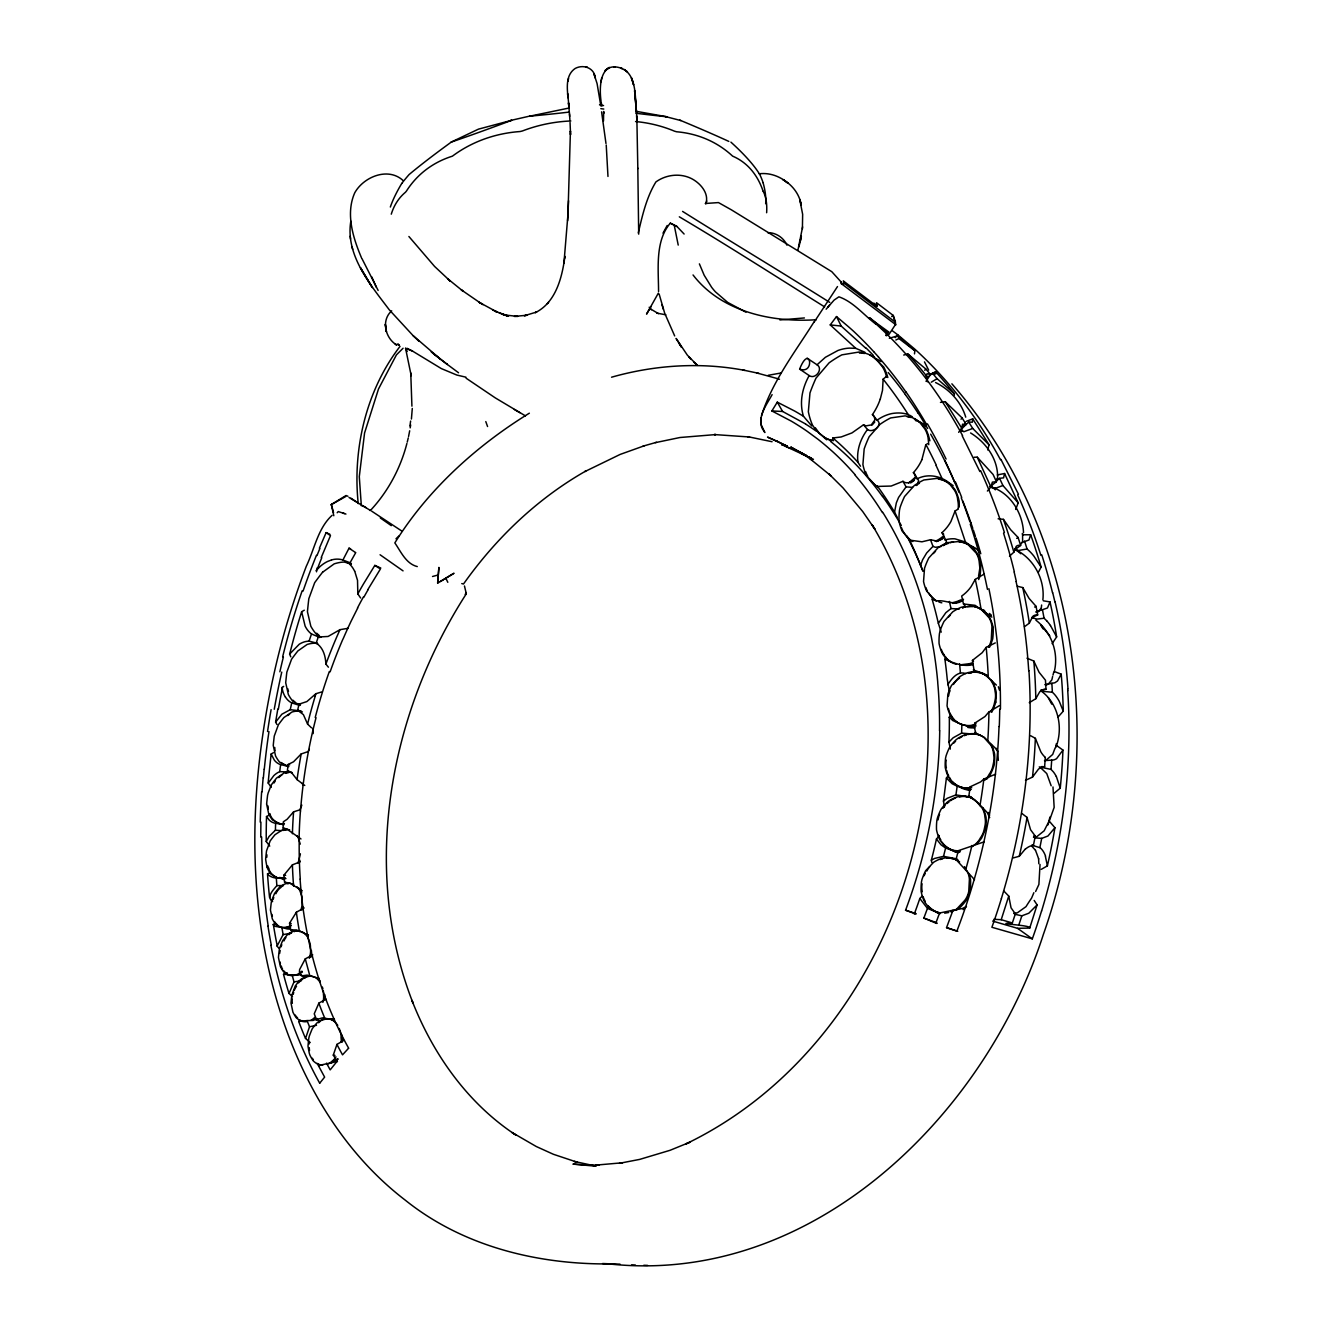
<?xml version="1.0" encoding="UTF-8"?>
<svg xmlns="http://www.w3.org/2000/svg" width="1332" height="1332" viewBox="0 0 1332 1332"><rect width="100%" height="100%" fill="white"/><g stroke="black" fill="none" stroke-linecap="round" stroke-linejoin="round"><path stroke-width="1.5" d="M260.739 837.095L260.905 822.027M603.679 112.388L603.696 113.353L603.662 111.422L603.496 121.062M333.549 512.654L331.335 504.528L346.037 495.521L347.935 496.237M299.067 839.493L299.084 838.91A398.618 303.646 -73.2 0 1 300.366 811.887M999.433 705.61L988.71 712.154L984.981 716.533L974.891 723.076C972.443 726.123 977.372 734.282 975.074 733.466L972.227 734.148L977.205 734.232L975.074 733.466M950.399 715.351L949.333 717.165L952.78 720.562L961.871 724.458L961.621 733.116L972.976 734.065M761.121 417.482L761.205 424.741L764.868 432.55L762.087 428.255M997.268 474.941L1004.561 473.509L1003.595 477.855L999.583 478.321L996.686 480.269M269.747 846.12L266.25 841.508L269.064 836.479L275.408 830.236L275.607 823.259A26.79 17.016 -72.5 0 1 269.43 820.312L266.483 816.549L270.329 814.535M300.982 838.96L286.613 828.904L283.117 828.104L283.316 821.794L287.079 819.313L293.589 811.837L299.6 809.923A20.446 20.33 65.2 0 0 301.815 805.077M1040.042 864.468L1038.893 884.465L1035.613 891.524M570.496 133.45L570.529 134.632L570.429 131.036L567.981 214.136L563.936 263.303M568.548 200.732L567.632 220.779M432.534 576.49L438.295 574.941L438.894 567.399L437.662 583.116L454.012 573.243L440.392 581.468M411.921 406.16L410.755 372.96L411.105 375.791M360.622 597.985L357.825 593.905L357.525 580.369L354.712 571.195M412.287 408.441L411.421 419.014M437.662 583.116L438.128 575.124M1025.474 780.319L1032.5 777.105L1038.411 769.213A36.63 17.399 -89.5 0 1 1042.09 767.165L1044.621 766.782L1045.304 757.458M1056.326 776.556A36.647 17.716 -89.6 0 0 1053.296 771.811L1051.031 769.397L1051.714 760.122A35.331 16.683 86.6 0 0 1056.592 758.641L1062.953 750.099L1056.726 745.62M293.589 811.837L293.523 812.67A408.291 311.139 -73.1 0 0 292.407 833.732M814.068 321.861C795.054 352.114 772.443 381.218 761.521 415.551M594.039 74.176L595.337 78.022C594.355 67.782 583.366 64.103 575.258 68.415C562.87 76.723 568.581 95.305 568.98 107.925L568.464 102.814L569.264 111.289M263.37 777.838L264.169 769.23M802.597 226.873L797.901 250.25M324.792 994.638L324.359 999M802.397 229.004L802.647 214.319L799.733 199.417L801.315 205.245C799.566 194.339 792.423 184.948 782.9 179.554L787.978 183.2C780.102 176.373 769.779 172.511 759.307 173.776M341.974 1042.373L342.391 1037.911A17.216 1.632 81.1 0 0 341.891 1034.964M311.522 950.798L310.822 957.375M987.395 491.042L990.891 486.946L992.373 482.134L996.419 481.701L993.089 474.475L977.238 457.176L974.158 457.259M914.501 353.879L914.834 350.716L897.801 335.764L889.343 338.261M948.467 775.241L946.403 778.088L943.472 801.115L944.455 807.009M302.714 906.509L302.331 909.673M1054.178 672.094C1059.073 652.847 1051.481 632.25 1035.88 620.163M273.426 752.697L271.145 754.029L269.597 768.348A601.947 476.456 -70.7 0 0 268.148 783.083M636.413 110.772C634.765 95.954 637.196 71.029 617.798 67.249C599.6 63.437 599.233 88.278 601.015 100.799M271.179 787.362L268.281 783.083L273.776 775.674A27.389 17.965 -78.4 0 1 279.72 771.661L280.619 764.585A28.388 18.182 -71.1 0 1 274.409 760.272L271.145 754.029M308.025 751.614L301.149 753.979L293.556 761.771L288.162 764.468L287.346 770.845L290.959 772.061L279.72 771.644M564.668 258.241L564.918 256.343C562.171 277.272 555.96 302.497 535.264 312.687L536.58 312.038L524.325 315.751L527.006 315.234L514.468 316.4L517.615 316.383L503.263 314.835L508.558 316.034L499.234 313.02M350.832 221.145C345.155 255.128 370.463 284.782 389.244 309.757L413.07 335.614L440.459 359.124M409.94 425.957L410.622 421.062M989.693 817.598L987.212 812.537L977.688 802.53L968.847 796.17L970.129 786.829L980.568 781.934L983.965 778.987L995.553 774.192M943.472 801.115L947.169 798.318L955.943 794.904L957.159 786.213L952.18 783.749L946.403 778.088M705.777 203.879C709.59 193.173 699.8 182.501 690.742 178.238C679.586 172.96 665.8 174.758 655.91 181.935C646.47 197.336 642.357 215.534 638.278 232.983M880.252 399.101A47.586 35.964 -56.2 0 1 875.49 409.673A47.885 36.364 -56.1 0 1 872.427 414.618L874.308 416.416L874.891 419.98L871.245 424.958L865.95 425.874L863.502 424.791L851.964 432.917L841.191 436.963L832.916 437.978L832.383 440.293M897.235 517.332L894.555 512.087L896.336 502.88L898.567 497.469L906.076 486.863L902.963 481.318L891.175 486.047L876.706 486.446M1022.626 534.781L1030.668 534.765L1028.97 539.993L1021.444 542.723M410.189 427.872L410.672 424.941M276.956 724.491L275.607 722.127L277.805 709.057M568.548 78.372L568.098 81.102M601.698 78.005L600.982 81.851M305.544 1038.394L309.524 1026.772L307.043 1020.595L298.684 1021.444A487.912 375.574 -72.1 0 0 305.511 1038.427L310.239 1042.573M409.69 430.769L408.558 436.48M331.335 504.528L333.816 515.75M1025.124 849.366A36.647 17.965 -79 0 1 1033.416 845.42L1035.264 836.08L1030.552 829.703L1027.022 817.398L1021.894 813.469M1048.883 820.728L1054.927 827.705L1047.968 835.997L1041.707 838.377L1039.859 847.668L1032.966 845.52M800.316 241.192L801.365 236.064L800.432 240.559M1050.016 816.966L1048.517 822.294A27.423 1.415 -60.7 0 0 1044.171 830.802L1036.779 836.696A27.606 9.374 -43 0 1 1033.482 837.229M985.58 828.304L985.647 827.971A20.596 6.31 -84.6 0 0 986.063 817.365A20.646 7.709 79.7 0 0 982.8 807.775L982.65 807.508M954.095 395.404L954.428 393.839A563.469 428.738 -73.7 0 0 935.514 371.628L929.736 375.058M938.094 819.879L938.161 819.563A20.446 20.296 -48 0 1 939.526 814.385M995.787 702.114L995.72 702.43A20.396 5.511 -67.7 0 1 991.724 712.304M948.584 696.02L948.65 695.704A20.246 20.097 -56.9 0 1 949.999 690.592M978.554 576.257L979.853 568.098L979.286 562.67A25.375 21.612 13.3 0 0 976.206 553.146L967.981 544.505A25.391 14.802 -11 0 0 959.306 541.458L947.035 542.707A25.275 8.791 -37.6 0 0 937.961 547.802L928.737 558.041A25.125 6.993 -66.9 0 0 924.525 568.281L923.542 581.551A25.042 10.44 84 0 0 926.672 591.092L934.481 599.733A25.108 17.183 57.2 0 0 936.662 600.965C945.121 599.267 957.192 607.342 963.519 599.25M926.206 381.202L930.435 374.475L925.79 368.981L907.891 354.012L903.712 355.045M1009.489 556.21L1013.868 552.181L1016.233 546.386A35.564 12.254 64 0 1 1018.647 545.304L1020.645 545.437L1018.098 537.479L1010.605 529.67L1003.412 519.347L998.118 518.814M275.607 722.127L281.868 714.218L290.226 709.69L291.741 702.88A32.251 20.829 -69.8 0 1 285.448 697.086M311.522 727.855L307.575 724.075L303.396 714.635L297.652 710.206L299.017 704.162L306.86 701.581L315.9 693.706L321.545 692.007M1055.81 746.186L1056.393 743.639M337.179 512.753L338.261 511.571L345.937 514.085M706.376 202.514L706.726 200.982M343.806 1040.392L336.946 1044.405L333.283 1055.144L337.446 1061.637M407.259 442.074L408.258 437.895M1055.81 747.518C1063.419 728.321 1058.557 704.045 1041.707 691.425M1052.63 676.523L1051.83 679.919L1048.634 683.699M307.575 724.075L309.524 716.333A429.587 329.22 -73.1 0 1 315.234 696.087M309.324 958.274L309.807 956.293A17.849 17.349 -42.2 0 0 310.406 948.434A17.749 16.3 -22 0 0 309.274 941.191L308.658 939.526A17.782 14.202 -20.4 0 0 305.145 934.182A17.732 11.272 -25.4 0 0 301.931 931.701M939.11 835.863L936.463 839.027L941.025 844.804L945.603 848.051L943.522 856.343L934.564 858.441L931.351 860.222L931.784 862.437M984.215 841.824L958.274 850.698L956.043 859.59L974.524 879.653M300.915 910.272L301.398 908.324A17.649 17.133 -37.5 0 0 301.981 900.582A17.566 15.984 -20.1 0 0 300.882 893.472L300.283 891.857A17.599 13.836 -19.5 0 0 296.803 886.662M684.115 234.032L676.956 226.49L670.312 223.16C654.878 241.042 658.524 269.047 658.557 291.575M798.884 246.853L800.149 241.808M880.286 399.101L882.5 390.326L883.133 379.154L886.579 376.307M1052.996 675.074L1053.745 672.177M406.909 443.439C400.466 468.381 387.878 491.891 370.213 510.672M946.053 657.375L944.904 659.223A407.392 311.988 -72.9 0 1 947.218 679.17L949.4 691.708M987.678 449.933L989.06 444.838L972.71 418.814L966.433 421.295M1043.306 600.799L1050.032 601.931L1047.452 607.991L1035.697 611.987M305.078 978.004C303.446 975.324 298.251 975.424 299.617 969.563L305.278 958.857L312.737 954.878M893.372 315.584L895.504 322.311L844.405 283.483L843.306 280.919L876.423 305.944L877.239 306.343L876.556 302.747L892.989 315.268L895.903 324.792L841.291 283.649L841.008 281.651M944.022 536.213L942.34 539.094L937.395 541.142L930.519 539.76L921.927 541.808L909.373 540.076M957.858 509.307L955.094 510.939L950.915 521.545A34.765 27.855 -54.7 0 1 941.99 532.65L946.403 541.358L946.07 543.489L943.489 545.487M315.185 696.087L315.9 693.706M1003.662 890.858L1008.74 896.07L1001.214 919.696L993.822 919.296M1034.165 900.432L1037.095 904.911L1029.719 928.071L1017.548 928.321L992.656 921.078M1041.557 910.938L1041.091 912.437A487.329 379.47 -73 0 1 1032.317 938.86L991.89 927.272A499.3 382.284 -72.9 0 0 1000.931 900.116L1001.414 898.567M304.295 610.206L301.648 611.738L298.668 621.378A592.956 468.331 -70.4 0 0 289.66 654.129M326.024 999.2L318.864 1003.146L314.235 1013.818L316.55 1019.596L320.429 1021.361M1029.719 928.071C1031.801 924.808 990.342 923.759 1012.337 922.959L1015.35 913.869L1011.055 907.825L1008.74 896.07M1018.847 924.874L1021.86 915.817L1028.82 913.219L1037.095 904.911M290.792 656.826L289.593 654.112L299.284 644.205A33.05 21.612 -74.5 0 1 307.426 641.258L309.057 641.142L311.505 633.999A40.243 26.307 -68.3 0 1 305.111 626.073L301.648 611.738M1024.458 626.739L1029.336 623.126L1032.75 616.45A36.014 14.302 71.8 0 1 1035.53 615.018L1037.678 614.934L1036.063 606.36L1029.07 598.401L1022.776 587.578L1017.398 586.247M328.405 667.199L325.874 664.052C325.557 656.243 323.21 647.519 316.167 643.106L318.265 637.012L328.088 636.463L339.976 629.67L348.168 628.288M1033.865 892.706L1031.617 898.051A27.522 2.198 -53.9 0 0 1026.006 906.642L1017.515 912.703A27.689 7.892 -34.3 0 1 1013.985 913.302M303.03 591.108L305.577 583.899A605.777 480.852 -70.6 0 1 316.45 555.311M966.466 906.443L962.37 908.541L952.996 910.206L946.553 927.655L956.876 931.101A494.538 375.291 -72.8 0 0 999.033 726.539M922.726 570.596L920.562 565.334L922.593 559.79L926.672 552.963L932.983 546.353L930.519 539.76M952.996 910.206L939.576 913.019L935.83 923.126L923.875 918.064L927.455 908.391L919.829 898.517L922.044 896.203M1047.868 824.974L1054.161 807.375L1052.979 786.962M294.322 931.701L290.692 929.836L289.543 923.193L296.387 912.22L304.146 907.941M1015.683 509.44L1018.181 502.863L1004.561 473.509M316.517 571.811L317.066 568.015M298.984 862.603L299.866 860.372M1055.344 671.894L1061.204 674.192L1057.525 680.968L1054.894 682.75L1044.821 684.681M272.627 901.664C265.801 897.035 273.46 889.743 276.856 885.647L276.307 877.888C273.759 878.537 264.469 874.258 269.364 872.943M331.318 505.028L332.234 503.646M321.245 557.492L330.469 535.647L326.14 532.6L319.38 548.235M921.894 459.64L925.757 444.871L927.405 443.723M339.976 629.67L336.763 636.912A408.857 311.555 -73 0 0 325.907 664.069M984.048 574.092L975.24 579.437L971.045 586.763A32.967 27.09 -54.8 0 1 961.687 596.07L963.486 603.979L965.084 605.194L962.853 607.875M1029.27 702.697L1035.813 698.684L1039.459 692.257A36.114 15.951 81.3 0 1 1041.457 690.509A36.38 16.117 80.4 0 1 1045.986 689.277L1045.47 680.219L1039.06 672.227L1033.832 661.055L1026.955 658.175M331.485 559.94A41.275 27.106 -72.5 0 1 341.342 559.573L342.907 560.006L349.034 548.185L350.549 548.767M288.162 883.765L284.548 882.15L284.032 875.007L292.424 864.851L300.283 861.754M357.709 608.058L351.032 621.361A397.103 301.831 -73 0 0 343.456 638.095L342.524 640.009A397.569 302.997 -73 0 0 330.12 671.844M941.208 632.151L938.361 623.326L945.853 612.67L951.015 608.574L949.416 601.431M886.563 335.797L888.611 331.884L869.197 317.882M337.612 1058.907L335.348 1061.954L337.978 1058.94L333.916 1062.253L318.365 1065.533L324.625 1077.122L319.713 1083.182M1038.527 571.977L1041.124 567.099A585.864 444.472 -74.3 0 0 1030.668 534.781M658.308 293.207L646.553 314.119L650.998 306.61M799.633 369.097C815.517 374.975 810.106 342.624 799.633 369.097L809.19 375.574C802.297 387.779 799.117 402.697 803.496 416.333L811.771 425.957M355.761 552.564L349.417 563.886L350.849 564.385M885.713 335.464L887.095 332.9L886.429 331.701L888.611 331.884M663.003 233.183L667.215 225.458M357.825 593.905L358.258 593.106A400.849 304.712 -73 0 1 363.403 584.065L374.825 565.401L380.819 568.048M307.742 752.18L309.357 749.35M367.699 589.843L380.403 568.997L374.825 565.401M854.828 474.392A398.801 304.845 -72.9 0 0 832.333 451.365L830.835 450.066A398.618 304.928 -72.6 0 0 817.898 439.194L806.976 431.168A388.012 296.903 -72.6 0 0 797.685 425.041A370.562 283.866 -72.2 0 0 791.175 421.079L771.877 410.955L777.289 402.147L794.738 411.089A404.462 309.524 -72.7 0 1 802.796 415.884L803.496 416.333M529.353 413.186C476.157 445.904 427.572 490.01 394.838 542.907C400.882 551.598 405.96 563.769 417.282 566.583M772.11 394.638C766.749 404.562 758.025 415.467 761.721 427.372M1052.13 643.672L1056.642 636.896A522.71 402.447 -73.3 0 0 1051.897 610.639L1050.032 601.931M837.495 286.563L814.318 321.878M995.304 642.906L986.13 647.402L982.2 652.697L972.41 660.406L974.391 672.027M863.502 424.791L867.498 429.503C860.405 438.777 856.376 450.616 857.974 462.321L860.489 466.217M895.487 324.525L889.01 334.399M287.146 972.76L283.583 974.241L292.141 975.091L294.022 981.884L289.061 993.406L292.507 996.752M926.04 377.739L927.022 373.726L930.435 374.475M947.718 684.748C951.631 678.604 957.741 670.595 965.733 673.576M1041.291 608.125L1038.061 611.921M958.657 432.317L961.687 428.105L962.57 424.192L966.183 424.425L968.73 422.061L972.377 422.211L972.71 418.814M1013.286 857.908L1019.263 856.276L1025.124 849.25M864.884 352.231L855.777 348.335L830.236 324.908L836.496 316.566L848.334 326.623A533.349 399.3 -72.1 0 1 853.579 331.268A572.627 425.224 -73.9 0 1 873.675 351.631M400.033 346.37C366.267 390.209 352.431 448.934 358.241 503.629M924.774 370.296L925.79 368.981M326.523 1063.136L330.186 1069.879L336.83 1061.621M826.14 309.207L834.098 300.1L838.894 296.82C853.246 301.765 863.519 314.752 875.524 323.876M275.091 923.609L273.11 924.541L275.574 926.439L281.885 927.438L283.117 934.598L277.039 946.186L279.021 948.284M827.788 307.159L829.57 305.011M872.06 425.108L874.774 421.994M1057.874 717.265L1063.269 711.171A500.466 387.479 -73 0 0 1061.204 674.192M895.271 337.629L897.785 334.815L914.801 349.134A566.017 430.819 -74 0 1 1000.515 459.773M395.987 538.777L398.834 536.08M391.708 310.856C380.919 320.229 385.198 338.145 396.636 344.971L395.188 343.906L396.736 345.055M935.53 371.628L935.763 373.992L932.433 373.21L927.438 377.622M949.25 717.249L949.333 717.165A417.948 319.18 -73 0 1 948.95 742.024L950.332 749.083M348.518 1048.317L342.524 1054.844A427.639 327.406 -72.9 0 1 336.929 1044.405M807.075 358.158L817.049 364.785L825.407 357.276L837.978 350.466A46.67 37.08 -57.7 0 1 849.317 348.118L855.777 348.335M948.967 742.024L953.163 737.778L961.621 733.116M891.674 316.616L892.989 315.268M961.021 419.197L962.17 417.998L945.254 401.748L940.459 402.364M316.05 570.645L320.063 566.55A39.344 25.907 -72.9 0 1 327.539 561.488L331.485 559.973M1020.712 544.355L1022.71 541.508A26.324 1.332 -85.9 0 1 1022.61 535.68M403.08 348.235L396.42 354.878L378.504 388.977L364.568 432.983L359.29 476.64L361.338 505.81M957.974 859.856L956.043 859.59M322.577 572.244L334.249 563.819A31.169 10.989 -30.2 0 1 344.255 562.071L351.382 563.869M916.166 476.49L911.088 480.952A30.053 28.222 33.9 0 1 908.607 482.967M301.914 971.161L300.616 972.293A17.483 13.52 41.7 0 1 295.071 975.124A17.516 10.473 49.1 0 1 289.677 975.324L288.345 974.941A17.466 7.193 58.4 0 1 283.583 971.777A17.532 4.296 69.6 0 1 280.336 966.433L278.455 957.542A17.616 1.132 -83.5 0 1 279.27 949.816L279.753 947.851A17.649 1.315 -69.2 0 1 282.6 940.742A17.749 2.714 -55.7 0 1 287.063 935.097L288.345 933.965A17.716 5.078 -43.6 0 1 293.606 931.051A17.782 8.109 -33.5 0 1 299.2 930.802L300.549 931.168M315.95 1019.929L317.515 1018.58L313.07 1020.462L307.043 1020.595M914.035 480.552L913.685 480.852A28.738 7.726 -36.6 0 1 910.588 482.933M954.428 393.839L937.079 378.671L931.301 382.201M314.868 1017.382L313.536 1018.497A17.682 13.57 40.8 0 1 310.989 1020.262M315.517 1018.081L315.351 1018.231A17.15 4.779 -42.2 0 1 312.104 1020.212M318.614 1022.76L318.781 1022.61A16.983 12.837 35.4 0 1 320.046 1021.478M1054.261 793.156L1060.239 788.178A506.576 391.575 -73 0 0 1062.953 750.099M963.136 909.589L965.75 907.442M790.575 448.418L781.534 444.605L787.229 446.22L776.456 440.842M917.015 484.815L916.133 485.531A25.225 23.243 22 0 1 919.463 483.233M959.639 677.955L959.406 678.154A20.446 19.464 -5.4 0 0 953.429 684.465M962.17 417.998L966.183 424.425L961.937 428.638L962.02 431.402M332.101 515.317C317.849 528.305 314.452 549.3 306.31 566.25C298.551 586.629 291.641 607.309 285.597 628.238C273.543 670.279 265.051 713.303 259.89 756.726C249.783 841.508 254.012 928.854 279.87 1010.588C302.863 1083.649 343.773 1153.079 405.228 1200.132C463.17 1246.652 538.394 1264.851 611.604 1263.902L602.597 1263.519M972.41 846.536L974.291 845.087A21.895 20.713 6.2 0 0 980.402 837.878A21.778 21.678 -3.5 0 0 984.298 828.987L984.814 826.556A21.895 21.029 40.5 0 0 984.914 816.966A21.961 19.597 20.3 0 0 982.25 808.258L975.107 800.016A21.828 14.569 -10 0 0 967.581 796.653L965.45 796.286A21.678 11.738 -24 0 0 956.925 796.952A21.645 9.341 -38.4 0 0 949.033 800.815L947.185 802.264A21.528 7.592 -53.3 0 0 941.025 809.34A21.562 6.926 -68.6 0 0 937.362 818.164L936.846 820.562A21.528 7.276 -84 0 0 936.529 829.953A21.662 8.725 81 0 0 939.26 838.644L940.375 840.642A21.695 10.939 66.5 0 0 946.07 846.902A21.845 13.72 52.6 0 0 953.712 850.465L960.189 851.048M917.665 483.599L918.63 480.486L913.402 472.66A39.061 30.553 -55.2 0 0 921.927 459.64M291.458 933.099L283.117 934.598M989.06 444.838L972.726 428.454L963.719 431.784M872.41 414.602L877.122 420.146L879.453 418.598A40.01 32.634 -57.4 0 1 891.807 413.569C898.734 412.387 906.409 412.704 912.37 416.833M1016.716 538.378L1018.098 537.479M1041.241 869.363L1047.385 865.867A498.201 385.997 -73 0 0 1054.927 827.705M996.419 481.701L991.824 485.298L991.741 487.712L996.353 487.945L1002.913 485.514L1018.181 502.863M963.186 426.074L966.083 424.259M283.683 686.38L281.951 687.462L282.834 691.358A33.017 21.345 -69.5 0 0 285.414 697.119M976.023 725.99L970.678 726.972L961.871 724.458M331.535 504.495L345.721 496.52M972.926 664.568C963.735 667.232 953.262 662.92 944.904 659.223M316.55 1019.596L322.394 1017.881L334.166 1019.729M316.55 1025.274L309.524 1026.772M1034.614 607.059L1036.063 606.36M895.837 340.01L898.933 338.544L914.834 350.716M1020.645 545.437L1015.017 549.617A26.906 3.463 27.1 0 1 1016.649 550.183C1034.281 559.523 1045.054 579.92 1042.873 599.783M1046.419 759.889L1052.696 754.428A27.256 0.966 -67.4 0 1 1055.194 747.785M916.949 478.937C928.221 472.977 941.924 476.09 951.131 484.415M465.118 594.288L466.317 593.789L464.468 585.98M1046.536 684.864L1047.768 684.365M301.165 980.785L294.022 981.884M282.634 830.469L286.88 829.303L283.117 828.104M1041.124 567.099L1033.932 556.16A35.564 12.537 63.7 0 0 1029.786 551.481L1027.072 549L1017.232 550.699L1015.001 548.801M302.098 1020.612L298.684 1021.444M644.255 445.787L620.096 454.445L584.948 471.528L585.78 471.045C537.079 498.717 495.82 538.411 463.519 583.982L461.771 583.582M301.398 975.906L307.143 975.124L319.114 978.371M941.025 546.553L935.397 547.302L932.983 546.353M1037.678 614.934L1031.767 617.698L1037.012 619.097L1044.072 618.231L1046.636 620.695M643.073 446.12L656.51 442.307M1018.048 550.482L1016.516 550.432M952.297 602.78L955.394 601.931A25.308 23.243 26.2 0 0 960.439 599.999M511.638 120.313L478.471 129.137L451.448 141.975A148.351 12.354 -33.6 0 0 409.09 174.559A158.491 36.896 -34.4 0 0 401.781 183.416M912.503 487.395L906.076 486.863M611.555 377.206C654.728 364.951 700.715 361.921 744.888 370.413M300.832 974.791L292.141 975.091M655.294 442.657L679.969 437.512L715.8 434.565L714.218 434.548L749.566 436.996L747.835 436.68L772.077 441.725M528.971 116.35L569.247 107.992M781.018 372.993L768.164 375.308M841.791 284.016L844.405 283.483M298.634 710.672L290.226 709.69M959.306 609.024L951.015 608.574M1040.792 690.076L1045.986 689.277M841.291 283.649L844.005 283.133M283.316 885.53L276.856 885.647M410.922 374.325L405.561 348.301L412.52 351.082L441.358 368.598L456.809 375.041L465.934 377.189M968.88 673.309L971.544 672.86M944.688 913.169L948.7 912.503M804.411 317.948L779.919 319.946M285.93 878.571L276.307 877.888M290.543 927.721L281.885 927.438M290.692 929.836L296.287 929.986L308.475 935.031M777.422 441.392L767.515 437.096L787.229 446.22L784.498 445.188M967.398 796.536L971.577 797.352L955.943 794.904M1051.714 760.122L1044.504 760.622M816.333 319.73C772.044 322.727 721.428 311.954 693.04 274.958M1063.269 711.171L1059.29 701.381A36.13 16.467 81 0 0 1057.109 697.768A36.397 16.284 80.4 0 0 1052.363 692.274L1040.458 691.075M705.244 203.496L718.464 202.581L731.401 209.84L831.784 271.678L841.424 282.317M971.178 789.443L966.216 789.26L970.479 789.327M963.486 603.979L975.074 605.327L991.857 617.099M595.854 1165.117L622.543 1162.769L619.53 1163.286L639.66 1159.406L670.063 1150.299L690.359 1142.024L685.847 1143.972C903.562 1039.21 996.885 732.55 872.293 525.091L874.891 529.187L862.703 511.521L843.056 487.945L828.687 473.676L830.852 475.724L809.856 458.658M938.344 623.326A410.173 313.919 -73 0 0 932.35 600.083L932.517 598.101M767.715 232.667C775.79 232.451 783.749 237.745 786.929 245.138M968.88 787.945L964.518 787.828M281.252 830.619L275.408 830.236M620.013 1264.151L607.725 1263.785C811.105 1286.629 984.581 1116.765 1043.372 934.431C1107.758 751.831 1081.318 532.117 951.881 383.816M585.997 1165.134L599.1 1165.117M318.365 1065.533L319.896 1065.533M631.584 1264.917L635.364 1265.034M643.806 1265.283L647.585 1265.4M939.726 730.835A415.201 316.5 -73.1 0 1 905.577 910.206L915.95 914.052M589.243 1165.134L572.943 1164.101L596.037 1166.216M960.156 664.851L969.346 663.702A24.043 21.811 25.3 0 0 971.794 662.953M331.152 1018.797L334.432 1019.213M333.283 1055.144L334.948 1055.36M771.877 410.955L782.6 411.471L805.56 423.942M613.652 66.767L615.217 66.85L614.169 66.8M1033.715 835.98L1035.264 836.08M284.548 882.15L289.91 883.199L302.281 890.858M665.85 314.802L656.793 313.103M1044.621 766.782L1041.674 766.583M1034.498 837.861L1041.707 838.377M284.049 824.691L275.607 823.259M777.538 379.087L779.503 379.237M959.123 541.941L959.44 541.957A23.81 15.951 54.1 0 1 969.28 545.221A23.81 12.488 68.2 0 1 976.672 552.58L976.839 552.847A23.859 9.341 82.5 0 1 980.568 563.369M1051.031 769.397L1039.243 766.916M830.236 324.908L841.191 326.057L865.417 347.902M973.076 606.643L972.76 606.609A22.661 17.982 38 0 0 967.415 606.543M943.522 856.343L957.009 858.907M586.779 66.933L585.697 66.717L586.846 66.95M347.369 562.92L349.9 563.336M957.808 852.114L954.561 851.464L958.674 852.264M968.364 789.46L957.159 786.213M289.543 923.193L291.175 923.509M966.066 725.707L966.333 725.757A20.496 9.69 -21.6 0 0 975.69 725.008M973.259 669.946L983.948 673.642L996.403 685.098M317.049 643.523L315.135 643.239A25.092 9.374 -30.9 0 0 307.192 644.422L297.869 650.948A24.958 2.364 -54.6 0 0 291.558 659.24L286.846 672.144A24.875 1.465 -83 0 0 285.697 682.75L288.378 694.605A24.942 7.226 71.5 0 0 293.007 701.365L299.783 705.011M595.537 1166.016L574.425 1161.471L577.405 1162.287L553.379 1154.278L536.28 1146.519L512.054 1132.5L516.2 1135.264C467.615 1103.445 432.8 1053.928 411.904 1000.315L412.937 1002.896C360.423 868.464 389.627 712.87 466.317 593.789L465.667 592.34M284.032 875.007L285.647 875.357M599.517 104.845L603.562 105.561M635.997 111.289L666.416 116.683M288.877 766.583L280.619 764.585M956.476 859.889A20.846 12.254 49.6 0 0 952.28 858.574L950.016 858.024A21.695 12.188 -24.5 0 0 941.508 858.524A21.662 9.707 -39 0 0 933.632 862.27L925.623 870.728A21.628 7.01 -69.2 0 0 921.96 879.553L921.444 881.967A21.628 7.193 -84.6 0 0 921.111 891.441A21.795 8.508 80.4 0 0 923.825 900.266L924.924 902.297A21.811 10.656 66 0 0 930.585 908.74A21.961 13.37 52.1 0 0 938.211 912.47L940.325 912.919M287.146 765.783L279.587 762.087A21.828 6.027 71 0 1 275.558 755.977L273.243 745.437A21.811 1.215 -83.1 0 1 274.259 736.063L278.388 724.758A21.911 2.298 -54.8 0 1 283.916 717.548L292.058 711.987A22.028 8.608 -31.5 0 1 299.001 711.122L302.397 711.954M1014.801 914.252L1021.86 915.817M292.207 772.627L290.659 772.31A20.646 8.425 -32.1 0 0 284.199 772.976L276.606 778.038A20.546 2.414 -55 0 0 271.445 784.715M756.626 372.91L777.821 378.704M742.657 369.946L758.874 373.376M317.232 643.239L309.057 641.142M289.693 829.886L288.228 829.553A19.514 8.358 -33 0 0 282.151 830.052L275.008 834.698A19.447 2.614 -55.4 0 0 270.163 840.942L266.533 850.865A19.314 1.232 -83.2 0 0 265.634 859.19A19.231 2.547 83 0 0 266.999 866.932M288.162 764.468L289.71 764.884M937.045 923.442L935.83 923.126M1013.868 913.486L1015.35 913.869M927.455 908.391L940.159 913.669M1031.934 845.004L1033.416 845.387M923.875 918.064L936.762 922.776M956.626 852.014L945.603 848.051M299.017 704.162L300.533 704.628M297.652 710.206L301.398 711.221M291.741 702.88L299.8 705.444M1001.214 919.696L1012.337 922.959M331.202 1019.396L331.385 1019.446A17.05 6.51 55.1 0 1 334.016 1020.778M317.665 643.589L316.167 643.106M974.624 732.417L984.398 737.495L995.204 748.035L997.735 751.298L998.317 760.356M958.274 850.698L959.922 852.03M320.329 1064.851L320.146 1064.801A17.283 11.405 -23 0 1 316.999 1063.336M946.553 927.655L957.791 931.301M905.527 910.189L915.867 913.569M311.505 633.999L319.297 637.229M318.265 637.012L319.747 637.512M679.32 216.816C727.888 245.554 776.323 276.74 824.625 306.876M936.579 601.015L932.1 599.167M342.923 513.036L344.439 513.569M501.881 314.036L507.758 315.95L495.537 311.322L497.236 312.121L479.137 302.297L483.033 304.662M658.474 313.653L650.599 308.974M939.376 913.302L936.263 912.17L938.194 913.019M970.129 786.829L971.744 787.778M342.907 560.006L350.782 563.036M935.58 382.55C949.516 389.294 961.354 402.197 965.733 417.166M968.847 796.17L970.612 796.936L969.513 796.32M989.593 486.463A26.49 1.182 21.3 0 1 992.69 487.429C1011.105 493.972 1022.793 513.769 1023.525 532.8M974.891 723.076L976.023 723.692M745.937 312.188L727.722 302.431L715.484 291.891A83.067 73.51 -26.1 0 1 711.621 287.279L704.195 275.274L699.383 263.869M326.14 532.6L329.903 534.282M785.98 446.553L813.452 459.324M670.312 223.16L676.956 226.49M802.23 454.079L810.705 458.025M412.52 351.082L407.126 348.318M972.41 660.406L973.542 661.105M492.74 309.99L497.236 312.121M975.074 548.651L965.434 542.007L954.927 538.827A33.7 28.888 -60.1 0 0 944.771 539.993M287.845 770.962L291.825 772.926L297.019 779.586L304.762 785.464M809.19 375.574C815.284 379.936 823.692 368.881 817.049 364.785M797.935 451.248L794.488 449.517L806.676 455.644L790.742 447.003L804.695 455.161M1045.32 757.375A35.331 16.45 86.7 0 1 1040.841 751.864L1035.364 738.328L1030.468 735.614M808.507 456.643L811.055 458.008M941.99 532.667L943.722 534.265M362.421 505.611L366 507.592M402.247 531.335L371.695 511.172M403.063 570.879L380.07 554.761M525.474 415.9L495.304 397.902L466.083 378.188M913.402 472.66C920.462 478.238 908.258 486.13 902.963 481.318M514.302 409.473L519.846 412.687M877.122 420.146C883.516 424.858 872.61 433.666 867.498 429.503M370.279 510.356L349.001 497.485M480.835 303.313L461.255 289.827L462.903 291.075L447.569 278.654L450.333 281.169L434.582 266.433L408.891 236.497M321.062 637.262L316.683 634.465A31.102 9.524 71.9 0 1 310.839 626.29L307.442 611.754A30.969 1.965 -82.9 0 1 308.824 598.701L314.685 582.667A31.002 2.581 -54.4 0 1 322.577 572.227M356.81 502.097L350.882 498.185M355.344 552.414L349.034 548.185M802.047 453.38L812.47 460.439M829.736 302.381C780.968 271.728 730.968 241.791 682.583 211.405M380.303 517.948L391.308 525.657M875.574 304.362L873.942 303.197L874.258 304.995M970.595 432.967C986.746 442.773 999.4 461.088 997.418 480.602A25.957 1.765 88.9 0 1 997.002 478.521M1017.548 928.321L1032.317 938.86M1040.392 767.515L1046.752 773.576L1051.164 785.78M897.785 334.815L892.224 330.686M458.541 372.76L447.003 364.185M399.234 345.204L397.702 343.989L399.067 345.071M431.235 351.914L434.865 354.828M403.063 180.503C388.161 166.766 363.753 176.723 354.778 192.74C345.404 213.719 353.063 237.895 361.505 257.842M869.979 317.815L887.095 332.9M832.916 437.978L838.444 442.84A409.973 313.486 -72.8 0 1 857.974 462.321M1031.734 846.07L1035.48 850.299M992.806 487.495L995.37 489.81M693.955 362.237L697.402 365.384L687.379 355.178L676.09 338.428L681.435 347.103L678.737 342.807M413.07 335.614L418.864 341.175M872.843 355.461L874.458 357.176M651.331 309.723L649.183 307.226M688.744 356.826L690.659 358.907M873.675 351.631L878.537 357.009M932.433 373.21L937.079 378.671M1049.766 635.83L1040.608 624.758A27.522 4.279 52.1 0 0 1043.139 628.937M883.133 379.154L889.127 386.896A560.556 416.267 -73.5 0 1 908.241 414.552M877.155 485.83L878.587 487.795A427.156 325.741 -73.3 0 1 890.309 505.194L894.555 512.087M1050.448 625.491L1056.642 636.896M945.254 401.748L961.687 428.105M964.451 866.616L965.617 868.414M968.73 422.061L972.726 428.454M815.351 427.838L819.347 433.3L825.307 437.912A34.615 17.466 -10.3 0 0 831.301 440.542M928.404 592.623L928.571 592.907A23.959 17.033 4.7 0 0 935.813 600.382M927.671 428.554L926.173 426.04A572.344 426.057 -73.8 0 0 918.148 413.003M991.241 744.521L991.391 744.771A20.513 7.842 80.3 0 1 994.638 754.212A20.48 6.294 -84.1 0 1 994.271 764.701L994.188 765.034A20.496 5.744 -68.1 0 1 990.176 774.974A20.513 6.31 -52.1 0 1 986.746 779.137M949.466 777.322L949.616 777.588A20.629 15.651 7.4 0 0 950.748 779.52M777.289 402.147L782.6 411.471M940.925 840.142L940.775 839.876A20.729 18.265 25.4 0 1 938.561 835.231M1000.948 459.39L1018.447 494.255M962.253 435.947L979.853 471.511M405.561 348.301L407.226 351.465M376.257 287.179L371.761 276.873M361.971 258.624L378.138 290.443M924.475 361.888L928.654 370.13M674.675 335.93L664.685 313.203L659.107 293.956M836.496 316.566L841.191 326.057M977.238 457.176L990.891 486.946M445.77 578.055L447.818 582.3M1056.359 776.506L1060.239 788.178M936.096 465.501L941.974 478.371M996.353 748.318L997.735 751.298M999.583 478.321L1002.913 485.514M897.801 335.764L898.933 338.544M763.219 191.358L762.753 190.21A146.37 85.531 -56.9 0 0 732.633 156.144A147.985 115.451 -56.6 0 0 676.589 131.768L674.525 131.185A148.435 135.881 -46.7 0 0 635.564 121.545M998.351 686.746L999.416 690.093M594.388 75.208L597.102 83.666L600.849 105.977M339.21 1028.421L339.843 1030.169A18.182 16.983 -26 0 1 341.059 1037.728A18.332 17.849 -52 0 1 341.208 1041.791M266.999 866.966L267.649 868.73A19.264 5.062 70.6 0 0 271.162 874.358L277.789 877.921A19.314 11.905 51.2 0 0 283.666 877.472M302.314 783.416L303.03 785.364M955.094 510.939L965.434 542.007M485.797 421.595L487.562 426.523M970.262 521.361L971.028 523.659M1024.541 541.075L1027.072 549M1045.387 856.276L1047.385 865.867M662.021 304.945L663.369 309.34M309.856 975.857L305.278 958.857M678.221 245.088L674.225 225.208M351.981 246.87L352.664 249.35M1052.713 592.707L1054.894 601.864M1014.168 572.111L1016.333 581.485M601.914 106.094L601.132 101.898M300.266 844.122L298.501 838.561A19.564 15.152 -19.4 0 0 297.019 835.53M1022.776 587.578L1024.624 596.42A531.684 404.512 -73.2 0 1 1029.336 623.126M1042.457 609.69L1044.072 618.231M979.536 600.416L980.951 608.508M1022.293 533.499L1022.643 535.481M605.977 143.49L601.581 111.838M266.616 804.112L268.764 814.102A20.413 5.428 70.7 0 0 272.511 819.929L279.57 823.592A20.48 12.804 51.6 0 0 284.415 823.459M606.227 145.038L607.975 176.44M350.216 236.18L350.516 239.077M928.77 444.655L928.287 439.86A30.186 25.158 9.7 0 0 924.758 428.837L919.796 422.411L915.167 419.047A30.236 16.317 -12.2 0 0 905.027 415.884L890.658 417.932A30.203 8.874 -37.9 0 0 880.019 424.342L869.147 436.763A30.087 7.026 -66.6 0 0 864.168 448.967L862.903 464.568A29.953 11.871 85.4 0 0 866.466 475.674L875.524 485.447A29.953 20.629 60.8 0 0 878.071 486.829M959.606 663.836L960.389 672.577M569.48 113.836L569.68 116.384M569.347 111.771L569.896 119.813M293.589 886.08L293.256 881.501A404.845 308.192 -73.2 0 1 292.407 864.851M300.1 879.137L300.166 880.136A394.572 300.433 -73.1 0 0 303.579 912.104A416.816 318.931 -72.9 0 0 348.651 1048.201M1051.864 683.216L1052.38 692.24M1067.681 688.944L1067.798 690.692M1028.937 670.679L1029.053 672.46A511.738 390.393 -72.9 0 1 1001.381 898.551M570.046 122.411L570.462 132.284M636.663 115.767L636.896 121.612L636.729 117.033L636.846 119.997M636.579 113.953L636.779 118.748L636.729 117.033M1038.61 858.724L1038.81 863.735M312.837 728.271L312.937 731.218A22.128 21.362 -23.8 0 1 313.17 733.616M636.946 122.877L637.828 168.698M637.812 168.148L638.694 234.149M266.25 841.508L266.217 834.631A549.583 430.619 -71.1 0 1 266.533 816.533M511.505 120.396A148.951 6.777 -21 0 1 451.048 142.158M390.343 207.026A147.236 38.878 -43.6 0 1 401.731 183.45M391.275 214.169A145.954 78.272 46.4 0 1 405.477 192.241L406.46 191.042A147.702 109.607 47.4 0 1 452.38 156.177A148.468 132.434 40.6 0 1 520.079 131.535L522.41 130.969A147.735 142.874 3.7 0 1 570.829 120.979M763.086 182.75A146.187 61.722 39.6 0 1 765.667 203.729M759.573 174.092A157.709 57.443 30.6 0 1 763.119 182.767M763.219 191.375A144.289 51.265 -52.6 0 1 766.633 212.737M730.918 142.141A147.502 32.651 31.9 0 1 759.49 174.042M679.786 120.113A148.535 7.176 21.3 0 1 728.82 141.408M665.617 116.633A159.307 11.605 12.3 0 1 680.902 120.579M666.799 116.783A149.034 9.574 8.1 0 1 635.78 113.237M603.796 109.058A149.034 9.574 8.1 0 1 600.832 108.658M568.548 112.154A149.201 14.485 -6.5 0 1 529.237 116.217M510.356 120.513A159.507 2.797 -12.6 0 1 528.188 116.45M285.115 877.788A18.581 7.659 -30.6 0 1 278.471 878.071M297.952 862.87A19.281 19.164 65.5 0 0 299.2 858.74L299.733 856.576A19.58 18.981 -34.2 0 0 300.383 853.779M283.583 830.402A18.315 11.122 47.8 0 1 286.613 829.67M266.85 857.192A18.515 18.049 -27.1 0 1 266.949 854.828M268.581 868.031A18.498 16.767 -13.3 0 1 267.749 866M268.664 868.264A18.531 14.352 -15.2 0 0 272.61 874.658A18.548 11.139 -21.7 0 0 276.507 877.455M328.405 1063.835A17.899 13.653 39.8 0 0 331.019 1062.103L332.351 1060.971A17.965 16.267 34.4 0 0 335.964 1056.859M331.135 1062.869A17.399 5.145 -42.5 0 0 332.834 1061.804L333.017 1061.654A17.416 2.647 -55.1 0 0 335.481 1058.807M337.762 1025.374A18.215 15.002 -21.8 0 0 335.531 1022.776A18.182 12.105 -26.4 0 0 330.769 1019.463L329.37 1019.047A18.248 8.924 -34.3 0 0 323.593 1019.13A18.198 5.811 -44.4 0 0 318.148 1021.96L316.816 1023.076A18.248 3.33 -56.3 0 0 312.237 1028.77A18.165 1.782 -69.6 0 0 309.324 1036.063L308.824 1038.061A18.149 1.449 -83.8 0 0 308.008 1046.053A18.015 2.331 82.2 0 0 309.374 1053.579L309.99 1055.327A17.999 4.379 69.1 0 0 313.37 1060.988A17.915 7.226 57.5 0 0 318.315 1064.418L319.697 1064.867A17.949 10.523 47.8 0 0 322.677 1065.234M326.307 1018.997A17.016 9.74 44.5 0 0 324.941 1019.33A16.983 12.837 35.4 0 0 321.512 1020.528M309.141 1044.005A17.333 16.933 -49.8 0 1 309.224 1041.757M309.524 1050.498A17.199 16.184 -19.2 0 1 309.29 1047.668M313.386 1059.773A17.233 14.219 -17 0 1 312.304 1058.224M322.86 1002.38A18.082 17.582 -47.1 0 0 323.443 994.405A17.965 16.633 -23.9 0 0 323.31 990.625M322.294 987.012A17.965 16.633 -23.9 0 1 322.91 988.777M320.263 982.333A17.982 14.585 -21.1 0 0 318.065 979.819A17.949 11.688 -26 0 0 313.403 976.656L312.038 976.256A17.999 8.508 -33.9 0 0 306.36 976.423A17.949 5.428 -44 0 0 300.999 979.303L299.7 980.419A17.982 3.014 -56 0 0 295.188 986.08L291.825 995.254A17.865 1.265 -83.6 0 0 291.009 1003.113L292.923 1012.203A17.749 4.312 69.3 0 0 296.237 1017.698A17.666 7.193 58 0 0 301.082 1020.978L302.431 1021.411A17.716 10.473 48.4 0 0 306.693 1021.611M320.313 981.318A16.883 3.63 67.5 0 0 319.414 980.036A16.817 6.494 55.5 0 0 316.6 977.921M309.041 976.289A16.8 9.707 45.2 0 0 307.692 976.656A16.783 12.771 36.3 0 0 301.648 979.969A16.783 15.218 28.2 0 0 298.551 982.866M293.306 994.338A16.8 16.667 1.8 0 1 293.706 992.19M294.389 990.109A16.8 16.667 1.8 0 1 296.536 986.296M292.341 1003.329A17.083 16.7 -43.9 0 1 292.224 998.917M297.585 1017.898A17.033 13.836 -16.5 0 1 295.205 1015.034M301.232 1020.778A17.066 11.006 -22.7 0 1 299.8 1019.979M302.397 972.027A16.933 4.429 -41.8 0 1 296.42 975.34M306.46 934.431A16.683 3.63 67.8 0 1 308.275 937.095M294.938 931.301A16.617 9.724 45.8 0 1 297.735 930.768M288.994 934.664A16.6 12.737 37.2 0 1 291.625 932.55M283.932 940.975A16.617 15.118 29.6 0 1 285.93 937.562M281.152 946.802A16.633 16.5 4 0 1 281.818 944.738M279.67 953.429A16.866 16.483 -37.7 0 1 280.22 950.565M280.419 963.835A16.8 15.534 -15.6 0 1 279.936 961.854M283.633 970.695A16.833 13.453 -15.9 0 0 284.915 972.01A16.866 10.606 -22.2 0 0 288.511 974.758M282.584 969.23A16.833 13.453 -15.9 0 1 281.285 965.95M291.125 925.207A17.333 13.486 42.7 0 1 286.83 927.089A17.349 10.489 49.8 0 1 281.502 927.405L280.186 927.039A17.283 7.243 58.9 0 1 275.491 924.025A17.333 4.329 69.9 0 1 272.294 918.83L270.446 910.106A17.399 1.016 -83.4 0 1 271.262 902.497L271.745 900.565A17.433 1.116 -69 0 1 274.542 893.506A17.532 2.448 -55.4 0 1 278.954 887.878L280.22 886.746A17.516 4.745 -43.3 0 1 285.431 883.782A17.582 7.726 -33 0 1 290.959 883.432M290.909 926.006A16.75 4.113 -41.5 0 1 288.162 927.355A16.733 7.076 -30.6 0 1 284.815 927.788M299.001 888.128A16.5 3.646 68 0 1 301.748 892.806M292.274 883.765A17.549 10.889 -24.8 0 1 293.656 884.282M283.466 885.33A16.45 12.721 38.1 0 0 280.869 887.478L280.702 887.628A16.45 15.052 31 0 0 275.874 893.772M273.11 899.533A16.467 16.35 6.6 0 1 273.776 897.502M272.394 916.299A16.633 15.235 -13.8 0 1 271.895 914.368M274.509 921.577A16.667 13.104 -15.2 0 0 276.806 924.291A16.7 10.24 -21.7 0 0 278.954 926.19M285.731 773.376A19.397 11.955 48.2 0 1 288.961 772.527M278.838 777.605A19.381 15.351 40.5 0 1 281.885 774.974M273.992 783A19.397 17.915 34.9 0 1 275.274 781.052M271.428 784.764A20.43 1.049 -68.8 0 0 268.148 793.023L267.582 795.287A20.43 1.149 -83.2 0 0 266.616 804.078M268.315 809.073A19.547 17.549 -10.8 0 1 268.065 806.027M269.863 813.669A19.597 14.885 -13.7 0 0 274.059 820.329A19.614 11.422 -20.6 0 0 276.573 822.41M278.221 823.176A19.614 11.422 -20.6 0 0 280.086 823.742L280.303 823.792A19.63 7.692 -29.8 0 0 283.45 823.975M287.812 715.55A20.746 16.65 41.6 0 1 289.56 714.235M275.058 750.715A20.879 18.531 -8.8 0 1 274.792 747.502M285.697 765.45A20.929 11.822 -19.9 0 1 281.235 762.537M288.478 691.375A23.776 20.846 -7 0 1 287.779 688.727M294.871 701.931A23.81 17.399 -11.6 0 1 293.04 700.249M318.981 635.231A29.504 21.062 -10.1 0 1 316.683 633.2M940.176 912.986A20.729 13.903 -7.4 0 1 931.751 909.073A20.763 16.483 8.5 0 1 928.038 905.71M925.34 901.481A20.812 18.548 27.2 0 1 923.143 896.752M922.277 891.791A20.746 19.847 52.2 0 1 922.094 883.815M926.789 871.095A20.679 19.297 1.3 0 1 929.653 866.816M924.142 875.74A20.496 20.33 -44 0 1 925.307 873.326M940.192 859.556A20.796 17.466 19.9 0 1 942.656 858.89M947.102 858.108A20.812 14.985 35.2 0 1 951.997 858.507M952.13 858.424A21.845 15.035 -10.3 0 1 959.639 861.971M966.749 870.429A22.028 19.897 22.1 0 1 969.396 879.27L968.764 891.391A21.828 21.712 1.9 0 1 964.851 900.282L956.876 908.857A22.028 18.765 24.4 0 1 954.411 910.472M969.13 874.441A20.746 7.509 79.2 0 1 970.562 879.619A20.696 6.21 -85.1 0 1 970.112 890.309L970.062 890.642A20.646 5.977 -69 0 1 966.016 900.632A20.613 6.843 -53 0 1 959.007 908.391L958.757 908.574A20.646 8.675 -37.5 0 1 955.71 910.355M953.079 911.121A22.028 18.765 24.4 0 1 950.948 911.921M958.091 851.298A20.663 10.706 -21.9 0 1 955.943 851.065L955.66 851.015A20.713 13.437 -7.3 0 1 947.218 847.302A20.729 16.084 8 0 1 942.057 842.14M942.989 808.241A20.646 19.397 -0.8 0 1 945.037 805.444M946.902 803.596A20.646 19.397 -0.8 0 1 949.017 801.997M950.482 800.765A20.729 17.699 19.2 0 1 955.593 798.051M959.473 796.936A20.746 15.318 35.3 0 1 967.415 796.802L967.698 796.852A20.746 12.604 50 0 1 971.927 798.068M985.563 828.304A20.596 5.894 -68.5 0 1 981.534 838.261A20.579 6.61 -52.5 0 1 976.323 844.355M969.08 788.228A20.613 10.206 -21.7 0 1 964.634 788.094L962.403 787.478A21.695 14.003 53.3 0 1 954.778 784.098A21.545 11.172 67.3 0 1 949.083 778.005L947.968 776.09A21.528 8.841 81.6 0 1 945.237 767.515A21.412 7.259 -83.4 0 1 945.537 758.241L946.07 755.86A21.479 6.727 -68.1 0 1 949.699 747.069A21.462 7.276 -52.8 0 1 955.843 739.959L957.691 738.494A21.595 8.908 -38 0 1 965.55 734.498A21.628 11.239 -23.7 0 1 974.075 733.699L976.189 734.015A21.762 14.069 -10 0 1 983.715 737.195L990.858 745.221A21.845 19.247 18.7 0 1 993.522 753.762A21.762 20.829 36.6 0 1 993.439 763.253L992.923 765.667A21.678 21.595 -8.5 0 1 989.043 774.525A21.795 20.763 3.9 0 1 984.781 780.219M964.351 788.045A20.629 12.954 -7.3 0 1 961.155 787.229M959.689 786.679A20.629 12.954 -7.3 0 1 955.91 784.531A20.629 15.651 7.4 0 1 952.197 781.351M948.6 775.857A20.613 17.949 23.6 0 1 946.652 770.379M946.386 767.965A20.513 19.53 44.6 0 1 946.17 760.122M953.712 743.189A20.579 19.447 -3 0 1 955.56 741.341M959.14 738.477A20.629 17.882 18.8 0 1 961.904 736.696M964.218 735.68A20.629 17.882 18.8 0 1 966.682 734.964M968.098 734.515A20.613 15.584 35.6 0 1 976.023 734.232L976.306 734.282A20.596 12.887 50.6 0 1 980.535 735.397M965.134 665.184A22.827 10.423 -22 0 0 970.562 664.252A22.81 7.959 -36.4 0 0 972.909 663.236M956.476 664.302A23.843 16.167 56.1 0 1 949.5 661.221A23.726 12.904 69.5 0 1 943.289 654.894L942.074 652.847A23.743 10.09 83.4 0 1 939.093 643.706A23.676 8.025 -82.1 0 1 939.426 633.699L939.992 631.102A23.776 7.143 -67.2 0 1 943.988 621.445L952.713 611.854A23.926 9.024 -37.7 0 1 961.338 607.209L972.959 606.227A24.076 14.652 -10.8 0 1 981.201 609.323L989.01 617.682A24.093 20.779 14.5 0 1 991.94 626.806L991.274 639.71A23.993 23.876 -12.6 0 1 988.494 647.186M950.732 661.771A22.777 16.6 5.3 0 1 943.855 654.545M943.689 654.262A22.711 19.397 19.5 0 1 941.291 649.4M948.351 617.216A22.727 21.811 -6.9 0 1 950.382 615.134M962.553 607.808A22.661 17.982 38 0 1 965.717 606.809M974.574 606.826A22.644 14.985 53.1 0 1 980.069 608.624M982.417 609.923A22.611 11.838 67.4 0 1 989.426 617.049L989.593 617.332A22.627 9.024 81.9 0 1 993.156 627.389M993.139 627.405A22.644 6.993 -82.9 0 1 992.723 638.744L992.64 639.094A22.711 6.094 -67.3 0 1 989.476 647.335M974.574 724.525A21.528 16.95 40 0 1 966.233 725.424L964.135 725.124A21.495 14.202 54.3 0 1 956.543 721.944A21.362 11.322 68.1 0 1 950.882 716.05L949.783 714.152A21.362 8.908 82.4 0 1 947.052 705.76L947.868 694.238A21.345 6.51 -67.6 0 1 951.481 685.481L959.423 676.889A21.495 8.425 -37.7 0 1 967.248 672.793A21.512 10.706 -23.6 0 1 975.723 671.844L977.821 672.111A21.645 13.52 -10.1 0 1 985.297 675.108A21.612 16.334 3.2 0 1 991.258 681.002L992.39 682.883A21.678 18.881 17 0 1 995.054 691.258A21.595 20.613 33.3 0 1 994.971 700.632L994.455 703.03A21.545 21.445 -12.4 0 1 990.608 711.837M957.675 722.41A20.496 15.185 6.7 0 1 955.094 720.412M953.978 719.313A20.496 15.185 6.7 0 1 951.414 715.667L951.264 715.417A20.446 17.599 21.9 0 1 949.649 712.47M949.067 710.955A20.446 17.599 21.9 0 1 948.451 708.607M968.381 673.309A20.43 15.801 36.3 0 1 972.793 672.244M975.191 672.177A20.43 15.801 36.3 0 1 977.655 672.394L977.938 672.444A20.413 13.104 51.4 0 1 986.413 675.607M991.274 680.236A20.363 10.306 66 0 1 992.773 682.267L992.939 682.517A20.363 7.892 80.9 0 1 996.153 691.758A20.346 6.177 -83.6 0 1 995.77 702.114M952.83 603.396A24.059 10.306 -22 0 0 956.709 602.58A24.076 7.709 -36.3 0 0 961.737 600.099M941.824 602.83A25.108 17.183 57.2 0 1 938.877 601.947M927.405 590.992A23.876 20.13 18.2 0 1 925.873 587.545M933.366 553.579A23.943 23.11 -10.5 0 1 935.514 551.348M942.84 545.654A23.876 21.695 20.1 0 1 948.351 543.406M949.982 542.773A23.81 19.181 39.2 0 1 953.479 541.957M980.585 563.336A23.893 7.06 -82.5 0 1 980.119 575.291L980.036 575.674A23.976 5.911 -67 0 1 978.67 579.537M912.786 541.508A26.59 18.315 58.9 0 1 910.489 540.243L902.297 531.318A26.573 10.856 84.8 0 1 899.033 521.328A26.54 8.175 -81.3 0 1 899.483 510.239L900.116 507.359A26.673 6.876 -66.7 0 1 904.561 496.503L914.301 485.531A26.823 8.608 -37.7 0 1 923.859 479.986L936.779 478.404A26.89 15.102 -11.5 0 1 945.903 481.435L950.049 484.515L954.528 490.359A26.856 22.627 11.6 0 1 957.741 500.299A26.74 25.291 22.9 0 1 958.141 508.891M910.272 539.893A25.341 17.616 3.8 0 1 904.328 533.266M904.145 532.983A25.241 21.062 16.5 0 1 901.498 527.672M938.61 479.137A25.191 17.05 55.7 0 1 947.302 482.234M948.634 483.116A25.225 13.237 69.3 0 1 955.061 489.81L955.244 490.109A25.291 9.774 83.2 0 1 959.157 501.082A25.358 7.126 -82.2 0 1 959.157 507.142M943.356 537.579A25.541 7.509 -36.4 0 1 936.496 541.625M942.44 536.779A26.757 24.875 29 0 1 935.214 541.225M877.155 486.33A28.422 19.364 2.7 0 1 870.246 480.236M867.681 476.14A28.322 23.427 14.7 0 1 865.634 471.661M907.109 416.733A28.322 19.247 57.5 0 1 910.938 417.465M913.852 418.531A28.322 19.247 57.5 0 1 916.766 420.013A28.388 14.819 70.4 0 1 925.374 428.305L925.573 428.621A28.505 10.723 83.8 0 1 929.886 440.809M833.499 440.676A36.513 24.858 62.6 0 1 823.243 436.763L816.399 430.736L812.52 425.124A36.547 13.653 85.9 0 1 808.341 411.788L809.973 392.957A36.663 7.426 -66.7 0 1 816.017 378.105L829.087 362.853A36.763 9.59 -38.2 0 1 841.841 354.861L859.073 352.031A36.747 18.981 -12.9 0 1 871.195 355.594L876.756 359.557L882.683 367.199A36.747 30.303 8 0 1 886.479 377.039M859.44 353.097A34.432 23.277 59.3 0 1 864.501 353.496M869.729 355.111A34.432 23.277 59.3 0 1 873.226 356.843L883.749 367.049A34.715 12.471 84.3 0 1 887.828 377.505M927.921 381.785A25.591 3.064 10.3 0 1 926.289 381.218M965.8 424.642A25.541 2.448 83.7 0 1 965.017 421.994M963.169 431.052A26.041 0.949 15.9 0 1 960.089 429.986M1020.812 553.762A26.74 2.165 34.8 0 1 1016.749 550.233M1041.324 607.975A26.69 0.982 -80.4 0 1 1041.624 605.011M1031.701 617.565A27.756 6.111 34.1 0 1 1033.449 618.081M1051.781 704.178A27.373 2.281 58.3 0 1 1048.401 697.802M1035.53 850.449A27.772 1.349 72.2 0 1 1038.644 858.874M919.813 898.517A426.69 325.091 -73.1 0 1 914.301 913.985M939.526 730.868A397.902 304.462 -72.9 0 0 937.761 683.033L937.711 681.801A394.588 302.497 -72.8 0 0 930.985 635.347L930.735 634.748A399.916 306.077 -72.9 0 0 923.426 604.845A412.637 314.918 -73.2 0 0 882.7 512.271M882.417 512.554A416.333 317.183 -73.3 0 0 871.078 495.554A401.548 306.477 -73.1 0 0 854.644 474.625M999.733 709.074A509.756 384.432 -73 0 1 999.283 726.506M988.893 588.677A508.408 385.065 -72.9 0 1 1000.449 708.94M1016.083 581.601A527.905 401.115 -73.1 0 1 1028.72 670.745M970.262 524.192A559.723 416.766 -73.8 0 1 987.462 589.41M961.271 497.818A596.786 440.925 -74.4 0 1 969.863 521.644M955.46 482.051A611.721 450.099 -74.7 0 1 961.721 497.469M945.104 460.872A625.64 458.325 -75.1 0 1 954.794 482.634M927.422 423.859A606.326 449.001 -74.1 0 1 946.07 459.074M926.672 424.642A582.051 431.152 -74 0 0 918.664 411.288A576.34 427.755 -73.8 0 0 906.076 392.041M878.471 357.093A557.192 415.101 -73.3 0 1 905.993 392.124M1003.545 533.15A577.322 433.35 -73.9 0 1 1014.368 571.994M980.668 470.795A610.439 456.61 -74.1 0 1 1004.428 532.567M875.69 323.659A579.603 434.931 -73.5 0 1 962.586 435.614M925.973 444.655A602.081 444.205 -74.3 0 1 936.329 465.284M830.452 441.342A402.214 308.491 -72.9 0 1 882.517 496.486M882.6 496.403A419.097 320.579 -73.3 0 1 894.122 513.519A413.919 317.199 -73.1 0 1 901.314 525.524M805.527 424.026A388.128 297.835 -72.6 0 1 815.85 430.852M826.806 439.826A47.636 37.096 -56.1 0 1 824.242 437.695M874.924 358.375A47.636 37.096 -56.1 0 1 881.151 361.605M865.634 347.569A569.613 427.422 -72.2 0 1 873.093 355.111M888.178 372.51A544.555 407.159 -73.2 0 1 905.36 394.472M915.367 420.479A38.994 31.319 -55.7 0 1 926.306 426.257M930.668 434.165A605.844 447.385 -74.6 0 1 959.023 492.357M950.598 484.149A34.682 28.588 -55.9 0 1 953.146 485.547M962.803 501.048A589.843 437.645 -74.3 0 1 970.062 520.462M970.612 522.044A589.843 437.645 -74.3 0 1 972.793 528.388M973.326 529.986A589.843 437.645 -74.3 0 1 975.424 536.396M906.926 536.147A417.349 319.264 -73.3 0 1 922.993 571.245M905.31 394.538A560.273 417.865 -73.5 0 1 918.048 413.12M909.523 539.943A424.841 324.109 -73.2 0 1 920.578 565.317M970.862 545.87A32.884 27.756 -56.9 0 1 980.102 552.347M976.04 537.928A564.485 421.128 -73.9 0 1 980.785 553.762M975.274 579.42A530.536 396.67 -73.4 0 1 979.553 600.399M989.343 613.436A30.936 26.64 -58.8 0 1 991.408 615.267M982.067 609.59A30.936 26.64 -58.8 0 1 984.631 610.572M936.446 839.027A429.22 326.756 -73.1 0 1 931.334 860.206M986.179 647.385A492.94 372.361 -72.9 0 1 988.294 677.339M988.943 712.12A497.902 375.641 -72.9 0 1 987.795 740.825M967.698 727.389A28.089 24.575 -61.6 0 0 972.593 727.871A27.955 24.459 -61.7 0 0 975.074 727.722M982.25 673.626A28.621 25.042 -61.7 0 1 986.862 675.074M960.838 787.678A28.338 25.092 -65.4 0 0 967.831 789.926A28.105 24.875 -65.5 0 0 970.295 790.142M983.882 778.987A492.907 372.161 -72.9 0 1 979.952 805.627M988.56 812.47A27.722 24.692 -70.1 0 1 989.543 815.534M954.644 851.498A28.455 25.358 -70.1 0 1 951.664 850.049M958.59 852.647A28.222 25.142 -70.1 0 1 956.193 852.047M971.927 845.487A482.034 365.551 -72.8 0 1 965.6 870.062M907.891 354.029A573.076 430.819 -73.6 0 1 926.889 376.49M1033.832 661.055A509.107 389.527 -72.9 0 1 1035.813 698.684M1003.412 519.347A595.837 446.586 -74.2 0 1 1013.868 552.181M1027.022 817.398A506.809 388.028 -72.9 0 1 1019.263 856.276M1035.364 738.328A515.317 393.623 -73 0 1 1032.5 777.105M349.4 563.919A41.142 27.04 -70.3 0 1 354.645 571.245M300.266 879.087A392.291 298.218 -73.2 0 1 299.234 839.476M300.449 811.887A413.636 316.417 -73.1 0 1 316.034 717.682M315.218 717.498A418.048 320.596 -73 0 1 320.762 697.652A400.1 305.777 -73 0 1 329.337 671.528M357.509 607.925A384.365 291.891 -72.9 0 1 363.336 597.069M363.753 597.385A365.368 276.59 -72.8 0 1 367.915 590.009M319.697 1083.199A500.782 385.914 -72.1 0 1 270.912 945.32M271.278 945.171A518.881 401.765 -71.7 0 1 267.982 926.14M268.198 926.056A517.099 399.417 -71.9 0 1 261.638 836.929M260.24 822.127A579.836 456.776 -71 0 1 261.621 791.907M317.599 568.231A570.063 446.636 -70.4 0 1 321.778 557.725M262.071 791.874A597.585 471.761 -70.9 0 1 263.153 777.838M264.285 769.23A649.65 522.077 -70.3 0 1 268.964 731.618M267.549 731.551A679.869 552.247 -69.9 0 1 271.095 709.656M274.259 709.273A652.747 521.894 -70.4 0 1 281.751 672.111M279.87 671.811A617.748 491.208 -70.4 0 1 283.383 656.976M282.634 656.842A591.308 466.35 -70.5 0 1 302.164 590.809M316.983 555.544A555.228 429.953 -70.4 0 1 319.896 548.468M278.371 709.107A649.633 520.662 -70.2 0 1 282.501 687.545M297.053 779.586A426.24 326.407 -73 0 1 301.182 753.995M284.332 879.703A25.158 16.334 -77.1 0 1 279.853 877.372M299.434 931.534A418.564 319.747 -73 0 1 296.37 912.22M324.708 1018.064A431.318 330.486 -72.8 0 1 318.848 1003.146M269.564 897.552A502.264 388.295 -71.7 0 1 267.499 873.642M277.272 946.086A508.358 393.489 -71.6 0 1 273.343 924.441M289.926 928.987A22.827 14.868 -78.6 0 1 288.445 929.037A23.293 15.185 -78.6 0 1 284.199 927.871M288.977 993.439A502.78 388.728 -71.7 0 1 283.5 974.291M1067.731 690.692A499.517 387.695 -73 0 1 1041.624 910.955M1055.061 601.781A515.168 398.235 -73.2 0 1 1067.981 688.86M1041.741 554.828A564.069 431.202 -73.9 0 1 1052.53 592.807M1017.681 494.905A596.187 450.732 -74.7 0 1 1040.908 555.394M1046.636 620.729A36.014 14.619 71.6 0 1 1050.448 625.524M1039.892 847.552A36.647 18.515 -78.9 0 1 1045.537 856.06M548.468 302.381L547.469 303.546L548.468 302.381M607.858 68.465L605.061 70.613L609.44 67.399L607.858 68.465M621.078 68.198L622.161 68.581L621.078 68.198M627.389 71.861L624.258 69.564L627.389 71.861M447.319 364.435L434.016 354.145L447.319 364.435M372.261 287.479L360.522 267.815L372.261 287.479M632.134 79.67L631.451 77.855L633.566 84.815L632.134 79.67M386.38 331.618L385.364 324.459L386.38 331.618M634.848 92.874L634.581 90.576L636.513 112.687L634.848 92.874M567.832 96.47L567.632 93.656L567.932 97.719L567.832 96.47"/></g></svg>
